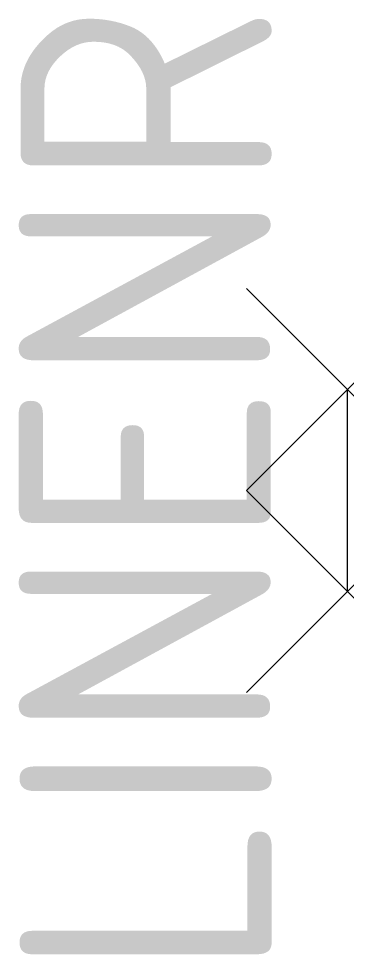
# Model space of a CAD drawing. Extents: x 114.74 to 118, y 72.41 to 81.67.
import ezdxf
from ezdxf.enums import TextEntityAlignment as Align

# ---------------------------------------------------------------- set-up
doc = ezdxf.new("R2010")
doc.units = 0
doc.header["$LTSCALE"] = 0.2
doc.header["$PDMODE"] = 3
doc.header["$PDSIZE"] = -2
doc.layers.get('0').update_dxf_attribs({"linetype": 'CONTINUOUS'})
doc.layers.add('C', color=7, linetype='CONTINUOUS')
doc.layers.add('T2', color=1, linetype='CONTINUOUS')
doc.styles.get("Standard").update_dxf_attribs({"font": 'ISO'})

msp = doc.modelspace()

# ---------------------------------------------------------------- linework, layer by layer
at = {"color": 0, "linetype": 'CONTINUOUS'}
for p, q in [((118, 78), (118, 77)), ((118, 77), (118, 76))]:
    msp.add_line(p, q, dxfattribs=at)
at = {"layer": 'C', "color": 0, "linetype": 'CONTINUOUS'}
for p in [(118, 78), (118, 76)]:
    msp.add_point(p, dxfattribs=at)

# ---------------------------------------------------------------- texts
at = {"layer": 'T2', "color": 0, "linetype": 'CONTINUOUS'}
msp.add_attdef('LINENR', text='', height=2.5, rotation=90, dxfattribs=at).set_placement((118, 77), align=Align.BOTTOM_CENTER)

doc.saveas('drawing.dxf')
